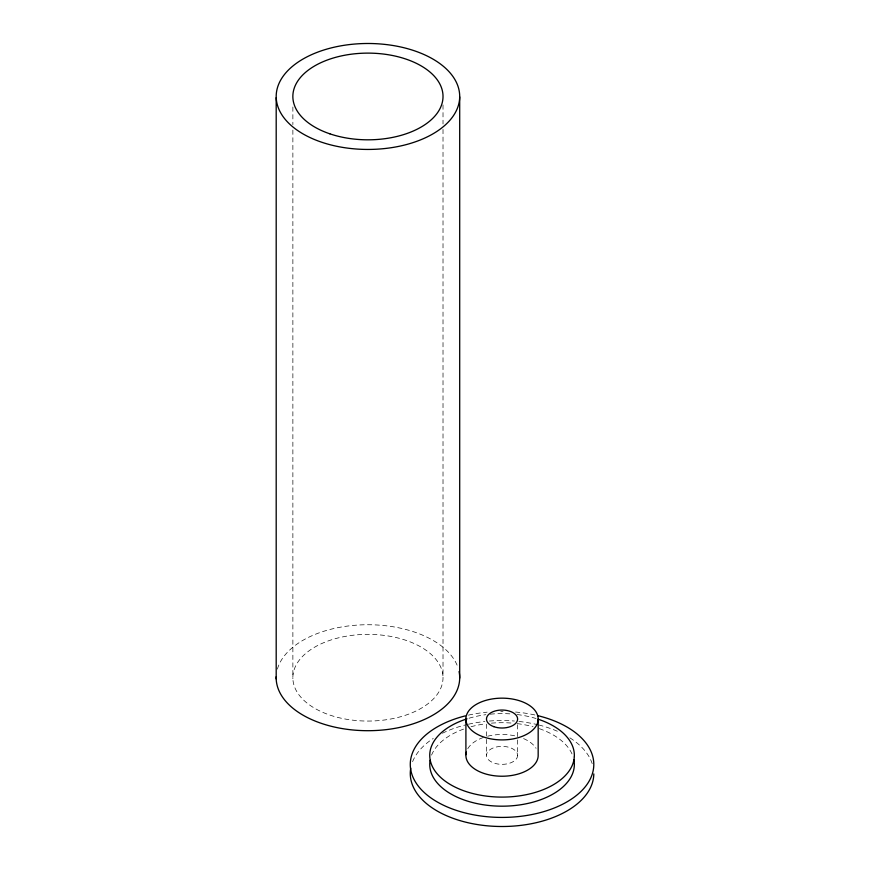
<?xml version="1.0" encoding="UTF-8"?>
<svg xmlns="http://www.w3.org/2000/svg" width="870" height="870" viewBox="0 0 870 870"><rect width="100%" height="100%" fill="white"/><g stroke="black" fill="none" stroke-linecap="round" stroke-linejoin="round"><path stroke-width="0.65" stroke-dasharray="4.35 3.26" d="M517.606 724.688L517.606 755.639A15.573 8.994 0 0 1 493.834 763.001A15.573 8.994 0 0 1 494.682 747.439A15.573 8.994 0 0 1 517.606 755.639M486.482 724.134L486.482 755.073M443.015 104.955L443.015 123.964M443.015 129.402L443.015 678.056A75.081 43.348 0 0 1 329.893 715.086A75.081 43.348 0 0 1 330.904 640.005A75.081 43.348 0 0 1 443.015 678.056M292.875 106.988L292.875 124.638M292.875 130.076L292.875 678.73M468.451 715.14A91.763 52.983 0 0 1 487.124 712.16M500.761 711.464A91.763 52.983 0 0 1 503.045 711.464M515.551 712.041A91.763 52.983 0 0 1 535.376 715.075M431.574 755.106A72.297 41.738 0 0 1 463.808 729.016M471.04 726.733A72.297 41.738 0 0 1 485.873 723.753M491.398 723.155A72.297 41.738 0 0 1 512.691 723.155M517.117 723.612A72.297 41.738 0 0 1 533.049 726.733M539.324 728.668A72.297 41.738 0 0 1 573.189 757.009M469.017 718.229A72.297 41.738 0 0 1 485.873 714.672M490.288 714.172A72.297 41.738 0 0 1 511.571 713.976M517.117 714.531A72.297 41.738 0 0 1 536.061 718.522M412.597 761.674A91.763 52.983 0 0 1 433.249 738.456M442.395 733.258A91.763 52.983 0 0 1 465.287 724.982M468.451 724.221A91.763 52.983 0 0 1 484.873 721.48M489.386 721.045A91.763 52.983 0 0 1 514.42 721.023M518.933 721.447A91.763 52.983 0 0 1 537.486 724.656M538.802 724.982A91.763 52.983 0 0 1 559.497 732.214M569.883 737.847A91.763 52.983 0 0 1 592.35 764.099M467.777 748.7A36.148 20.869 0 0 1 483.644 737.39M487.689 736.205A36.148 20.869 0 0 1 516.399 736.205M523.599 738.597A36.148 20.869 0 0 1 536.061 748.287M277.389 669.106A91.763 52.983 0 0 1 366.27 624.747A91.763 52.983 0 0 1 457.881 667.214"/><path stroke-width="1.3" d="M538.171 719.686A36.148 20.869 0 0 1 482.991 736.77A36.148 20.869 0 0 1 484.96 700.633A36.148 20.869 0 0 1 538.171 719.686L538.171 756.008A36.148 20.869 0 0 1 498.64 776.138A36.148 20.869 0 0 1 466.342 752.093M465.907 718.37L465.907 754.703M459.697 96.874A91.763 52.983 0 0 1 321.432 142.136A91.763 52.983 0 0 1 322.672 50.384A91.763 52.983 0 0 1 459.697 96.874L459.697 678.132M276.192 97.701L276.192 678.948M537.486 715.575A91.763 52.983 0 0 1 575.059 796.529A91.763 52.983 0 0 1 429.9 797.181A91.763 52.983 0 0 1 465.287 715.89M573.852 759.586A72.297 41.738 0 0 1 535.072 801.574A72.297 41.738 0 0 1 453.357 795.3L450.127 793.494A72.297 41.738 0 0 1 430.117 760.228M538.03 719.153A72.297 41.738 0 0 1 557.224 782.326A72.297 41.738 0 0 1 446.136 781.825A72.297 41.738 0 0 1 467.038 718.837M593.808 773.93A91.763 52.983 0 0 1 497.053 826.424A91.763 52.983 0 0 1 410.749 768.177M459.077 671.553A91.763 52.983 0 0 1 372.447 730.637A91.763 52.983 0 0 1 276.181 676.751M493.834 726.668A15.573 8.994 0 0 0 517.606 719.316A15.573 8.994 0 0 0 494.682 711.105A15.573 8.994 0 0 0 493.834 726.668M329.893 133.839A75.081 43.348 0 0 0 443.015 96.798A75.081 43.348 0 0 0 330.904 58.758A75.081 43.348 0 0 0 329.893 133.839"/></g></svg>
